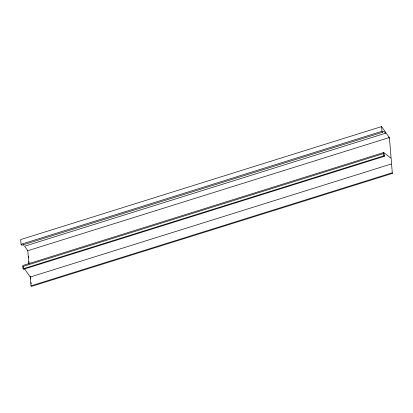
<?xml version="1.0" encoding="UTF-8"?>
<svg xmlns="http://www.w3.org/2000/svg" width="413" height="413" viewBox="0 0 413 413"><rect width="100%" height="100%" fill="white"/><g stroke="black" fill="none" stroke-linecap="round" stroke-linejoin="round"><path stroke-width="0.62" d="M30.221 276.282L31.006 285.858L31.409 286.426L392.35 173.419L389.413 137.663L381.591 126.574L20.65 239.581L21.037 244.305L21.708 245.255L382.65 132.243A9.695 2.607 72.6 0 1 385.551 133.208L385.458 132.057M21.037 244.305L381.979 131.293L382.65 132.243M385.551 133.208L24.61 246.215L27.805 250.753M388.726 137.71L27.779 250.717L28.864 263.861M390.729 158.019L383.729 152.526L22.782 265.533L23.051 268.801L23.412 269.312L384.358 156.305L383.806 153.486L22.865 266.493M23.051 268.801L383.997 155.789L384.358 156.305M391.225 164.007L30.278 277.015L24.346 268.595M31.006 285.858L391.947 172.851L392.35 173.419M389.01 137.095L389.103 138.252M381.591 126.574L381.979 131.293M383.729 152.526L383.997 155.789M30.67 277.49L30.779 278.765M31.094 282.595L31.197 283.87M28.59 256.488L28.698 257.769M29.013 261.599L29.116 262.875M23.226 267.005L23.319 268.161M23.174 244.723A9.695 2.607 72.6 0 1 23.861 245.296"/></g></svg>
